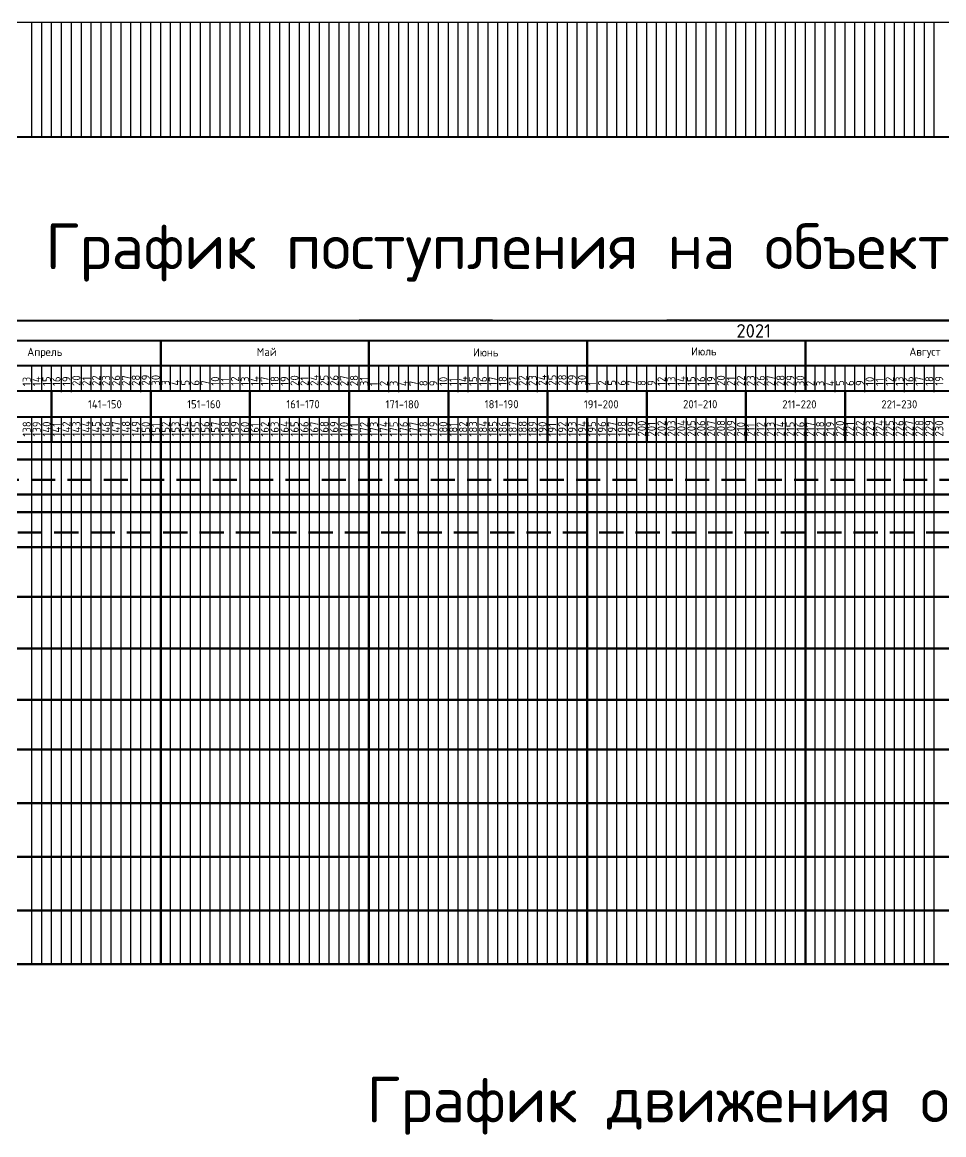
# Model space of a CAD drawing. Header units: millimetres. Extents: x -782 to 10910, y 3841 to 9763.
# Drawn here: x 3435.1 to 3555.9, y 8183.2 to 8329 of the extents above; entities that cross this region are included whole.
import ezdxf

# ---------------------------------------------------------------- set-up
doc = ezdxf.new("R2010")
doc.units = ezdxf.units.MM
doc.linetypes.add('HIDDEN2', pattern=[4.7625, 3.175, -1.5875])
doc.layers.add('05', color=7, linetype='Continuous', lineweight=50)
doc.layers.add('A0-08', color=101, linetype='Continuous')
doc.styles.add('GOST-2.304_Type-B', font='GOST_Common.ttf')
doc.styles.get("Standard").update_dxf_attribs({"font": 'isocpeur.ttf'})

msp = doc.modelspace()

# ---------------------------------------------------------------- linework, layer by layer
at = {"lineweight": -3}
for p, q in [((3392.181601, 8329.049791), (3692.481601, 8329.049791)), ((3476.681287, 8280.738216), (3476.682067, 8284.057884)), ((3476.681287, 8280.738216), (3476.682067, 8284.057884)), ((3479.281224, 8280.717208), (3479.281161, 8284.043735)), ((3488.381161, 8280.734938), (3488.381098, 8284.061465)), ((3497.481098, 8280.73511), (3497.481035, 8284.061637)), ((3500.081098, 8280.73511), (3500.081878, 8284.054779)), ((3506.581035, 8280.75284), (3506.580972, 8284.079367)), ((3509.181035, 8280.75284), (3509.181815, 8284.072509)), ((3515.680972, 8280.77057), (3515.680909, 8284.097097)), ((3518.280972, 8280.753013), (3518.281753, 8284.072681)), ((3524.780909, 8280.770743), (3524.780846, 8284.09727)), ((3527.380909, 8280.770743), (3527.381689, 8284.090411)), ((3528.680909, 8280.739972), (3528.681689, 8284.059641)), ((3533.880846, 8280.788473), (3533.880783, 8284.115)), ((3436.381539, 8280.646115), (3436.382319, 8283.965784)), ((3442.881476, 8280.663845), (3442.881412, 8283.990372)), ((3445.481476, 8280.663845), (3445.482256, 8283.983514)), ((3449.381476, 8280.676886), (3449.382256, 8283.996555)), ((3451.981412, 8280.681575), (3451.981349, 8284.008102)), ((3454.581412, 8280.681575), (3454.582193, 8284.001244)), ((3461.081349, 8280.699305), (3461.081286, 8284.025832)), ((3462.38135, 8280.712519), (3462.38213, 8284.032187)), ((3463.68135, 8280.681748), (3463.68213, 8284.001417)), ((3470.181287, 8280.699478), (3470.181224, 8284.026005)), ((3472.781287, 8280.699478), (3472.782067, 8284.019147)), ((3475.381287, 8280.68192), (3475.382067, 8284.001589)), ((3479.281287, 8280.645943), (3479.282067, 8283.965612)), ((3479.281287, 8280.645943), (3479.282067, 8283.965612)), ((3481.881224, 8280.717208), (3481.882004, 8284.036876)), ((3485.781224, 8280.663673), (3485.781161, 8283.9902)), ((3485.781224, 8280.663673), (3485.781161, 8283.9902)), ((3488.381224, 8280.646115), (3488.382004, 8283.965784)), ((3488.381224, 8280.646115), (3488.382004, 8283.965784)), ((3490.981161, 8280.71738), (3490.981941, 8284.037049)), ((3494.881161, 8280.663845), (3494.881098, 8283.990372)), ((3494.881161, 8280.663845), (3494.881098, 8283.990372)), ((3497.481161, 8280.663845), (3497.481941, 8283.983514)), ((3497.481161, 8280.663845), (3497.481941, 8283.983514)), ((3501.381161, 8280.676886), (3501.381942, 8283.996555)), ((3501.381161, 8280.676886), (3501.381942, 8283.996555)), ((3503.981098, 8280.681575), (3503.981035, 8284.008102)), ((3503.981098, 8280.681575), (3503.981035, 8284.008102)), ((3506.581098, 8280.681575), (3506.581878, 8284.001244)), ((3506.581098, 8280.681575), (3506.581878, 8284.001244)), ((3513.081035, 8280.699305), (3513.080972, 8284.025832)), ((3513.081035, 8280.699305), (3513.080972, 8284.025832)), ((3514.381035, 8280.712519), (3514.381816, 8284.032187)), ((3514.381035, 8280.712519), (3514.381816, 8284.032187)), ((3515.681035, 8280.681748), (3515.681816, 8284.001417)), ((3515.681035, 8280.681748), (3515.681816, 8284.001417)), ((3522.180972, 8280.699478), (3522.180909, 8284.026005)), ((3522.180972, 8280.699478), (3522.180909, 8284.026005)), ((3524.780972, 8280.699478), (3524.781753, 8284.019147)), ((3524.780972, 8280.699478), (3524.781753, 8284.019147)), ((3527.380972, 8280.68192), (3527.381753, 8284.001589)), ((3527.380972, 8280.68192), (3527.381753, 8284.001589)), ((3531.280909, 8280.647699), (3531.281689, 8283.967368)), ((3536.480849, 8280.648013), (3536.481629, 8283.967682)), ((3537.780846, 8280.665429), (3537.780783, 8283.991956)), ((3540.380846, 8280.647872), (3540.381627, 8283.967541)), ((3542.980786, 8280.665743), (3542.980722, 8283.99227)), ((3545.580786, 8280.648186), (3545.581566, 8283.967854)), ((3546.880783, 8280.665602), (3546.88072, 8283.992129)), ((3549.480783, 8280.665602), (3549.481564, 8283.985271)), ((3552.080723, 8280.665916), (3552.08066, 8283.992442)), ((3553.380784, 8280.678643), (3553.381564, 8283.998311)), ((3554.680723, 8280.665916), (3554.681503, 8283.985584))]:
    msp.add_line(p, q, dxfattribs=at)
at = {"lineweight": 25}
for p, q in [((3436.381601, 8314.049791), (3436.381601, 8329.049791)), ((3437.681601, 8314.049791), (3437.681601, 8329.049791)), ((3438.981601, 8314.049791), (3438.981601, 8329.049791)), ((3440.281601, 8314.049791), (3440.281601, 8329.049791)), ((3441.581601, 8314.049791), (3441.581601, 8329.049791)), ((3442.881601, 8314.049791), (3442.881601, 8329.049791)), ((3444.181601, 8314.049791), (3444.181601, 8329.049791)), ((3445.481601, 8314.049791), (3445.481601, 8329.049791)), ((3446.781601, 8314.049791), (3446.781601, 8329.049791)), ((3448.081601, 8314.049791), (3448.081601, 8329.049791)), ((3449.381601, 8314.049791), (3449.381601, 8329.049791)), ((3450.681601, 8314.049791), (3450.681601, 8329.049791)), ((3451.981601, 8314.049791), (3451.981601, 8329.049791)), ((3453.281601, 8314.049791), (3453.281601, 8329.049791)), ((3454.581601, 8314.049791), (3454.581601, 8329.049791)), ((3455.881601, 8314.049791), (3455.881601, 8329.049791)), ((3457.181601, 8314.049791), (3457.181601, 8329.049791)), ((3458.481601, 8314.049791), (3458.481601, 8329.049791)), ((3459.781601, 8314.049791), (3459.781601, 8329.049791)), ((3461.081601, 8314.049791), (3461.081601, 8329.049791)), ((3462.381601, 8314.049791), (3462.381601, 8329.049791)), ((3463.681601, 8314.049791), (3463.681601, 8329.049791)), ((3464.981601, 8314.049791), (3464.981601, 8329.049791)), ((3466.281601, 8314.049791), (3466.281601, 8329.049791)), ((3467.581601, 8314.049791), (3467.581601, 8329.049791)), ((3468.881601, 8314.049791), (3468.881601, 8329.049791)), ((3470.181601, 8314.049791), (3470.181601, 8329.049791)), ((3471.481601, 8314.049791), (3471.481601, 8329.049791)), ((3472.781601, 8314.049791), (3472.781601, 8329.049791)), ((3474.081601, 8314.049791), (3474.081601, 8329.049791)), ((3475.381601, 8314.049791), (3475.381601, 8329.049791)), ((3476.681601, 8314.049791), (3476.681601, 8329.049791)), ((3477.981601, 8314.049791), (3477.981601, 8329.049791)), ((3479.281601, 8314.049791), (3479.281601, 8329.049791)), ((3480.581601, 8314.049791), (3480.581601, 8329.049791)), ((3481.881601, 8314.049791), (3481.881601, 8329.049791)), ((3483.181601, 8314.049791), (3483.181601, 8329.049791)), ((3484.481601, 8314.049791), (3484.481601, 8329.049791)), ((3485.781601, 8314.049791), (3485.781601, 8329.049791)), ((3487.081601, 8314.049791), (3487.081601, 8329.049791)), ((3488.381601, 8314.049791), (3488.381601, 8329.049791)), ((3489.681601, 8314.049791), (3489.681601, 8329.049791)), ((3490.981601, 8314.049791), (3490.981601, 8329.049791)), ((3492.281601, 8314.049791), (3492.281601, 8329.049791)), ((3493.581601, 8314.049791), (3493.581601, 8329.049791)), ((3494.881601, 8314.049791), (3494.881601, 8329.049791)), ((3496.181601, 8314.049791), (3496.181601, 8329.049791)), ((3497.481601, 8314.049791), (3497.481601, 8329.049791)), ((3498.781601, 8314.049791), (3498.781601, 8329.049791)), ((3500.081601, 8314.049791), (3500.081601, 8329.049791)), ((3501.381601, 8314.049791), (3501.381601, 8329.049791)), ((3502.681601, 8314.049791), (3502.681601, 8329.049791)), ((3503.981601, 8314.049791), (3503.981601, 8329.049791)), ((3505.281601, 8314.049791), (3505.281601, 8329.049791)), ((3506.581601, 8314.049791), (3506.581601, 8329.049791)), ((3507.881601, 8314.049791), (3507.881601, 8329.049791)), ((3509.181601, 8314.049791), (3509.181601, 8329.049791)), ((3510.481601, 8314.049791), (3510.481601, 8329.049791)), ((3511.781601, 8314.049791), (3511.781601, 8329.049791)), ((3513.081601, 8314.049791), (3513.081601, 8329.049791)), ((3514.381601, 8314.049791), (3514.381601, 8329.049791)), ((3515.681601, 8314.049791), (3515.681601, 8329.049791)), ((3516.981601, 8314.049791), (3516.981601, 8329.049791)), ((3518.281601, 8314.049791), (3518.281601, 8329.049791)), ((3519.581601, 8314.049791), (3519.581601, 8329.049791)), ((3520.881601, 8314.049791), (3520.881601, 8329.049791)), ((3522.181601, 8314.049791), (3522.181601, 8329.049791)), ((3523.481601, 8314.049791), (3523.481601, 8329.049791)), ((3524.781601, 8314.049791), (3524.781601, 8329.049791)), ((3526.081601, 8314.049791), (3526.081601, 8329.049791)), ((3527.381601, 8314.049791), (3527.381601, 8329.049791)), ((3528.681601, 8314.049791), (3528.681601, 8329.049791)), ((3529.981601, 8314.049791), (3529.981601, 8329.049791)), ((3531.281601, 8314.049791), (3531.281601, 8329.049791)), ((3532.581601, 8314.049791), (3532.581601, 8329.049791)), ((3533.881601, 8314.049791), (3533.881601, 8329.049791)), ((3535.181601, 8314.049791), (3535.181601, 8329.049791)), ((3536.481601, 8314.049791), (3536.481601, 8329.049791)), ((3537.781601, 8314.049791), (3537.781601, 8329.049791)), ((3539.081601, 8314.049791), (3539.081601, 8329.049791)), ((3540.381601, 8314.049791), (3540.381601, 8329.049791)), ((3541.681601, 8314.049791), (3541.681601, 8329.049791)), ((3542.981601, 8314.049791), (3542.981601, 8329.049791)), ((3544.281601, 8314.049791), (3544.281601, 8329.049791)), ((3545.581601, 8314.049791), (3545.581601, 8329.049791)), ((3546.881601, 8314.049791), (3546.881601, 8329.049791)), ((3548.181601, 8314.049791), (3548.181601, 8329.049791)), ((3549.481601, 8314.049791), (3549.481601, 8329.049791)), ((3550.781601, 8314.049791), (3550.781601, 8329.049791)), ((3552.081601, 8314.049791), (3552.081601, 8329.049791)), ((3553.381601, 8314.049791), (3553.381601, 8329.049791)), ((3554.681601, 8314.049791), (3554.681601, 8329.049791)), ((3507.881035, 8280.72207), (3507.881035, 8284.046252)), ((3510.481035, 8280.72207), (3510.481035, 8284.046252)), ((3511.781035, 8280.72207), (3511.781035, 8284.046252)), ((3516.980972, 8280.722242), (3516.980972, 8284.046424)), ((3519.580972, 8280.722242), (3519.580972, 8284.046424)), ((3520.880972, 8280.722242), (3520.880972, 8284.046424)), ((3526.080909, 8280.739972), (3526.080909, 8284.064154)), ((3528.680909, 8280.739972), (3528.680909, 8284.064154)), ((3529.980909, 8280.739972), (3529.980909, 8284.064154)), ((3437.681539, 8280.615345), (3437.681539, 8283.939527)), ((3438.981539, 8280.615345), (3438.981539, 8283.939527)), ((3440.281539, 8280.584574), (3440.281539, 8283.908756)), ((3441.581539, 8280.553803), (3441.581539, 8283.877986)), ((3444.181476, 8280.633075), (3444.181476, 8283.957257)), ((3446.781476, 8280.633075), (3446.781476, 8283.957257)), ((3448.081476, 8280.633075), (3448.081476, 8283.957257)), ((3449.381476, 8280.602304), (3449.381476, 8283.926486)), ((3450.681476, 8280.571533), (3450.681476, 8283.895716)), ((3453.281412, 8280.650805), (3453.281412, 8283.974987)), ((3455.881412, 8280.650805), (3455.881412, 8283.974987)), ((3457.181412, 8280.650805), (3457.181412, 8283.974987)), ((3458.481412, 8280.620034), (3458.481412, 8283.944216)), ((3459.781412, 8280.589263), (3459.781412, 8283.913446)), ((3462.38135, 8280.650977), (3462.38135, 8283.975159)), ((3464.98135, 8280.650977), (3464.98135, 8283.975159)), ((3466.28135, 8280.650977), (3466.28135, 8283.975159)), ((3467.58135, 8280.620207), (3467.58135, 8283.944389)), ((3468.88135, 8280.589436), (3468.88135, 8283.913618)), ((3471.481287, 8280.668707), (3471.481287, 8283.992889)), ((3474.081287, 8280.668707), (3474.081287, 8283.992889)), ((3475.381287, 8280.707445), (3475.381287, 8284.031627)), ((3475.381287, 8280.707445), (3475.381287, 8284.031627)), ((3475.381287, 8280.668707), (3475.381287, 8283.992889)), ((3476.681287, 8280.637937), (3476.681287, 8283.962119)), ((3477.981287, 8280.615172), (3477.981287, 8283.939354)), ((3477.981287, 8280.615172), (3477.981287, 8283.939354)), ((3477.981287, 8280.607166), (3477.981287, 8283.931348)), ((3480.581224, 8280.686437), (3480.581224, 8284.010619)), ((3480.581287, 8280.615172), (3480.581287, 8283.939354)), ((3480.581287, 8280.615172), (3480.581287, 8283.939354)), ((3481.881287, 8280.615172), (3481.881287, 8283.939354)), ((3481.881287, 8280.615172), (3481.881287, 8283.939354)), ((3483.181224, 8280.686437), (3483.181224, 8284.010619)), ((3483.181287, 8280.584402), (3483.181287, 8283.908584)), ((3483.181287, 8280.584402), (3483.181287, 8283.908584)), ((3484.481224, 8280.686437), (3484.481224, 8284.010619)), ((3484.481287, 8280.553631), (3484.481287, 8283.877813)), ((3484.481287, 8280.553631), (3484.481287, 8283.877813)), ((3485.781224, 8280.655666), (3485.781224, 8283.979849)), ((3487.081224, 8280.624896), (3487.081224, 8283.949078)), ((3487.081224, 8280.615345), (3487.081224, 8283.939527)), ((3487.081224, 8280.615345), (3487.081224, 8283.939527)), ((3489.681161, 8280.68661), (3489.681161, 8284.010792)), ((3489.681224, 8280.615345), (3489.681224, 8283.939527)), ((3489.681224, 8280.615345), (3489.681224, 8283.939527)), ((3490.981224, 8280.615345), (3490.981224, 8283.939527)), ((3490.981224, 8280.615345), (3490.981224, 8283.939527)), ((3492.281161, 8280.68661), (3492.281161, 8284.010792)), ((3492.281224, 8280.584574), (3492.281224, 8283.908756)), ((3492.281224, 8280.584574), (3492.281224, 8283.908756)), ((3493.581161, 8280.68661), (3493.581161, 8284.010792)), ((3493.581224, 8280.553803), (3493.581224, 8283.877986)), ((3493.581224, 8280.553803), (3493.581224, 8283.877986)), ((3494.881161, 8280.655839), (3494.881161, 8283.980021)), ((3496.181161, 8280.633075), (3496.181161, 8283.957257)), ((3496.181161, 8280.633075), (3496.181161, 8283.957257)), ((3496.181161, 8280.625068), (3496.181161, 8283.949251)), ((3498.781098, 8280.70434), (3498.781098, 8284.028522)), ((3498.781161, 8280.633075), (3498.781161, 8283.957257)), ((3498.781161, 8280.633075), (3498.781161, 8283.957257)), ((3500.081161, 8280.633075), (3500.081161, 8283.957257)), ((3500.081161, 8280.633075), (3500.081161, 8283.957257)), ((3501.381098, 8280.70434), (3501.381098, 8284.028522)), ((3501.381161, 8280.602304), (3501.381161, 8283.926486)), ((3501.381161, 8280.602304), (3501.381161, 8283.926486)), ((3502.681098, 8280.70434), (3502.681098, 8284.028522)), ((3502.681161, 8280.571533), (3502.681161, 8283.895716)), ((3502.681161, 8280.571533), (3502.681161, 8283.895716)), ((3503.981098, 8280.673569), (3503.981098, 8283.997751)), ((3505.281098, 8280.650805), (3505.281098, 8283.974987)), ((3505.281098, 8280.650805), (3505.281098, 8283.974987)), ((3505.281098, 8280.642798), (3505.281098, 8283.966981)), ((3507.881098, 8280.650805), (3507.881098, 8283.974987)), ((3507.881098, 8280.650805), (3507.881098, 8283.974987)), ((3509.181098, 8280.650805), (3509.181098, 8283.974987)), ((3509.181098, 8280.650805), (3509.181098, 8283.974987)), ((3510.481098, 8280.620034), (3510.481098, 8283.944216)), ((3510.481098, 8280.620034), (3510.481098, 8283.944216)), ((3511.781098, 8280.589263), (3511.781098, 8283.913446)), ((3511.781098, 8280.589263), (3511.781098, 8283.913446)), ((3513.081035, 8280.691299), (3513.081035, 8284.015481)), ((3514.381035, 8280.660528), (3514.381035, 8283.98471)), ((3514.381035, 8280.650977), (3514.381035, 8283.975159)), ((3514.381035, 8280.650977), (3514.381035, 8283.975159)), ((3516.981035, 8280.650977), (3516.981035, 8283.975159)), ((3516.981035, 8280.650977), (3516.981035, 8283.975159)), ((3518.281035, 8280.650977), (3518.281035, 8283.975159)), ((3518.281035, 8280.650977), (3518.281035, 8283.975159)), ((3519.581035, 8280.620207), (3519.581035, 8283.944389)), ((3519.581035, 8280.620207), (3519.581035, 8283.944389)), ((3520.881035, 8280.589436), (3520.881035, 8283.913618)), ((3520.881035, 8280.589436), (3520.881035, 8283.913618)), ((3522.180972, 8280.691471), (3522.180972, 8284.015654)), ((3523.480972, 8280.668707), (3523.480972, 8283.992889)), ((3523.480972, 8280.668707), (3523.480972, 8283.992889)), ((3523.480972, 8280.660701), (3523.480972, 8283.984883)), ((3526.080972, 8280.668707), (3526.080972, 8283.992889)), ((3526.080972, 8280.668707), (3526.080972, 8283.992889)), ((3527.380909, 8280.709201), (3527.380909, 8284.033384)), ((3527.380972, 8280.668707), (3527.380972, 8283.992889)), ((3527.380972, 8280.668707), (3527.380972, 8283.992889)), ((3528.680972, 8280.637937), (3528.680972, 8283.962119)), ((3528.680972, 8280.637937), (3528.680972, 8283.962119)), ((3529.980909, 8280.616929), (3529.980909, 8283.941111)), ((3531.280909, 8280.709201), (3531.280909, 8284.033384)), ((3532.580909, 8280.678431), (3532.580909, 8284.002613)), ((3532.580909, 8280.616929), (3532.580909, 8283.941111)), ((3533.880909, 8280.616929), (3533.880909, 8283.941111)), ((3535.180849, 8280.617242), (3535.180849, 8283.941425)), ((3535.180909, 8280.586158), (3535.180909, 8283.91034)), ((3536.480909, 8280.555387), (3536.480909, 8283.87957)), ((3537.780849, 8280.617242), (3537.780849, 8283.941425)), ((3539.080846, 8280.617101), (3539.080846, 8283.941283)), ((3539.080849, 8280.617242), (3539.080849, 8283.941425)), ((3540.380849, 8280.586472), (3540.380849, 8283.910654)), ((3541.680846, 8280.617101), (3541.680846, 8283.941283)), ((3541.680849, 8280.555701), (3541.680849, 8283.879883)), ((3542.980846, 8280.617101), (3542.980846, 8283.941283)), ((3544.280786, 8280.617415), (3544.280786, 8283.941597)), ((3544.280846, 8280.586331), (3544.280846, 8283.910513)), ((3545.580846, 8280.55556), (3545.580846, 8283.879742)), ((3546.880786, 8280.617415), (3546.880786, 8283.941597)), ((3548.180783, 8280.634831), (3548.180783, 8283.959013)), ((3548.180786, 8280.617415), (3548.180786, 8283.941597)), ((3549.480786, 8280.586644), (3549.480786, 8283.910827)), ((3550.780783, 8280.634831), (3550.780783, 8283.959013)), ((3550.780786, 8280.555874), (3550.780786, 8283.880056)), ((3552.080783, 8280.634831), (3552.080783, 8283.959013)), ((3553.380723, 8280.635145), (3553.380723, 8283.959327)), ((3553.380783, 8280.604061), (3553.380783, 8283.928243)), ((3554.680783, 8280.57329), (3554.680783, 8283.897472)), ((3436.381601, 8274.028349), (3436.381601, 8277.367917)), ((3436.381601, 8205.604857), (3436.381601, 8277.337146)), ((3437.681601, 8274.028349), (3437.681601, 8277.352531)), ((3437.681601, 8274.028349), (3437.681601, 8277.352531)), ((3437.681601, 8205.604862), (3437.681601, 8277.337146)), ((3438.981601, 8274.028349), (3438.981601, 8277.352531)), ((3438.981601, 8274.028349), (3438.981601, 8277.352531)), ((3438.981601, 8205.604867), (3438.981601, 8277.337146)), ((3440.281601, 8274.028349), (3440.281601, 8277.367917)), ((3440.281601, 8205.604872), (3440.281601, 8277.337146)), ((3441.581601, 8274.028349), (3441.581601, 8277.352531)), ((3441.581601, 8274.028349), (3441.581601, 8277.352531)), ((3441.581601, 8205.604877), (3441.581601, 8277.337146)), ((3442.881601, 8274.028349), (3442.881601, 8277.352531)), ((3442.881601, 8274.028349), (3442.881601, 8277.352531)), ((3442.881601, 8205.604881), (3442.881601, 8277.337146)), ((3444.181601, 8274.028349), (3444.181601, 8277.367917)), ((3444.181601, 8205.604886), (3444.181601, 8277.337146)), ((3445.481601, 8274.028349), (3445.481601, 8277.352531)), ((3445.481601, 8274.028349), (3445.481601, 8277.352531)), ((3445.481601, 8205.604891), (3445.481601, 8277.337146)), ((3446.781601, 8274.028349), (3446.781601, 8277.352531)), ((3446.781601, 8274.028349), (3446.781601, 8277.352531)), ((3446.781601, 8205.604896), (3446.781601, 8277.337146)), ((3448.081601, 8274.028349), (3448.081601, 8277.367917)), ((3448.081601, 8205.604901), (3448.081601, 8277.337146)), ((3449.381601, 8274.012964), (3449.381601, 8277.337146)), ((3449.381601, 8274.012964), (3449.381601, 8277.337146)), ((3449.381601, 8205.604906), (3449.381601, 8277.337146)), ((3450.681601, 8274.012964), (3450.681601, 8277.337146)), ((3450.681601, 8274.012964), (3450.681601, 8277.337146)), ((3450.681601, 8205.60491), (3450.681601, 8277.337146)), ((3451.981601, 8274.012964), (3451.981601, 8277.352531)), ((3451.981601, 8205.604915), (3451.981601, 8277.337146)), ((3453.281601, 8274.028349), (3453.281601, 8277.352531)), ((3453.281601, 8274.028349), (3453.281601, 8277.352531)), ((3453.281601, 8205.60492), (3453.281601, 8277.337146)), ((3454.581601, 8274.028349), (3454.581601, 8277.352531)), ((3454.581601, 8274.028349), (3454.581601, 8277.352531)), ((3454.581601, 8205.604925), (3454.581601, 8277.337146)), ((3455.881601, 8274.028349), (3455.881601, 8277.367917)), ((3455.881601, 8205.60493), (3455.881601, 8277.337146)), ((3457.181601, 8274.028349), (3457.181601, 8277.352531)), ((3457.181601, 8274.028349), (3457.181601, 8277.352531)), ((3457.181601, 8205.604934), (3457.181601, 8277.337146)), ((3458.481601, 8274.028349), (3458.481601, 8277.352531)), ((3458.481601, 8274.028349), (3458.481601, 8277.352531)), ((3458.481601, 8205.604939), (3458.481601, 8277.337146)), ((3459.781601, 8274.028349), (3459.781601, 8277.367917)), ((3459.781601, 8205.604944), (3459.781601, 8277.337146)), ((3461.081601, 8274.028349), (3461.081601, 8277.352531)), ((3461.081601, 8274.028349), (3461.081601, 8277.352531)), ((3461.081601, 8205.604949), (3461.081601, 8277.337146)), ((3462.381601, 8274.028349), (3462.381601, 8277.352531)), ((3462.381601, 8274.028349), (3462.381601, 8277.352531)), ((3462.381601, 8205.604954), (3462.381601, 8277.337146)), ((3463.681601, 8274.028349), (3463.681601, 8277.367917)), ((3463.681601, 8205.604959), (3463.681601, 8277.337146)), ((3464.981601, 8274.028349), (3464.981601, 8277.352531)), ((3464.981601, 8274.028349), (3464.981601, 8277.352531)), ((3464.981601, 8205.604963), (3464.981601, 8277.337146)), ((3466.281601, 8274.028349), (3466.281601, 8277.352531)), ((3466.281601, 8274.028349), (3466.281601, 8277.352531)), ((3466.281601, 8205.604968), (3466.281601, 8277.337146)), ((3467.581601, 8274.028349), (3467.581601, 8277.367917)), ((3467.581601, 8205.604973), (3467.581601, 8277.337146)), ((3468.881601, 8274.012964), (3468.881601, 8277.337146)), ((3468.881601, 8274.012964), (3468.881601, 8277.337146)), ((3468.881601, 8205.604978), (3468.881601, 8277.337146)), ((3470.181601, 8274.012964), (3470.181601, 8277.337146)), ((3470.181601, 8274.012964), (3470.181601, 8277.337146)), ((3470.181601, 8205.604983), (3470.181601, 8277.337146)), ((3471.481601, 8274.012964), (3471.481601, 8277.352531)), ((3471.481601, 8205.604987), (3471.481601, 8277.337146)), ((3472.781601, 8205.604992), (3472.781601, 8277.337146)), ((3472.781601, 8273.997579), (3472.781601, 8277.321761)), ((3472.781601, 8273.997579), (3472.781601, 8277.321761)), ((3474.081601, 8205.604997), (3474.081601, 8277.337146)), ((3474.081601, 8273.997579), (3474.081601, 8277.321761)), ((3474.081601, 8273.997579), (3474.081601, 8277.321761)), ((3475.381601, 8273.997579), (3475.381601, 8277.337146)), ((3475.381601, 8205.605002), (3475.381601, 8277.337146)), ((3476.681601, 8274.012964), (3476.681601, 8277.337146)), ((3476.681601, 8274.012964), (3476.681601, 8277.337146)), ((3476.681601, 8205.605007), (3476.681601, 8277.337146)), ((3477.981601, 8274.012964), (3477.981601, 8277.337146)), ((3477.981601, 8274.012964), (3477.981601, 8277.337146)), ((3477.981601, 8205.605011), (3477.981601, 8277.337146)), ((3479.281601, 8274.012964), (3479.281601, 8277.352531)), ((3479.281601, 8205.605016), (3479.281601, 8277.337146)), ((3480.581601, 8274.012964), (3480.581601, 8277.337146)), ((3480.581601, 8274.012964), (3480.581601, 8277.337146)), ((3480.581601, 8205.605021), (3480.581601, 8277.337146)), ((3481.881601, 8274.012964), (3481.881601, 8277.337146)), ((3481.881601, 8274.012964), (3481.881601, 8277.337146)), ((3481.881601, 8205.605026), (3481.881601, 8277.337146)), ((3483.181601, 8274.012964), (3483.181601, 8277.352531)), ((3483.181601, 8205.605031), (3483.181601, 8277.337146)), ((3484.481601, 8274.012964), (3484.481601, 8277.337146)), ((3484.481601, 8274.012964), (3484.481601, 8277.337146)), ((3484.481601, 8205.605036), (3484.481601, 8277.337146)), ((3485.781601, 8274.012964), (3485.781601, 8277.337146)), ((3485.781601, 8274.012964), (3485.781601, 8277.337146)), ((3485.781601, 8205.60504), (3485.781601, 8277.337146)), ((3487.081601, 8274.012964), (3487.081601, 8277.352531)), ((3487.081601, 8205.605045), (3487.081601, 8277.337146)), ((3488.381601, 8274.012964), (3488.381601, 8277.337146)), ((3488.381601, 8274.012964), (3488.381601, 8277.337146)), ((3488.381601, 8205.60505), (3488.381601, 8277.337146)), ((3489.681601, 8274.012964), (3489.681601, 8277.337146)), ((3489.681601, 8274.012964), (3489.681601, 8277.337146)), ((3489.681601, 8205.605055), (3489.681601, 8277.337146)), ((3490.981601, 8274.012964), (3490.981601, 8277.352531)), ((3490.981601, 8205.60506), (3490.981601, 8277.337146)), ((3492.281601, 8205.605064), (3492.281601, 8277.337146)), ((3492.281601, 8273.997579), (3492.281601, 8277.321761)), ((3492.281601, 8273.997579), (3492.281601, 8277.321761)), ((3493.581601, 8205.605069), (3493.581601, 8277.337146)), ((3493.581601, 8273.997579), (3493.581601, 8277.321761)), ((3493.581601, 8273.997579), (3493.581601, 8277.321761)), ((3494.881601, 8273.997579), (3494.881601, 8277.337146)), ((3494.881601, 8205.605074), (3494.881601, 8277.337146)), ((3496.181601, 8205.605079), (3496.181601, 8277.337146)), ((3496.181601, 8273.982193), (3496.181601, 8277.306375)), ((3496.181601, 8273.982193), (3496.181601, 8277.306375)), ((3497.481601, 8205.605084), (3497.481601, 8277.337146)), ((3497.481601, 8273.982193), (3497.481601, 8277.306375)), ((3497.481601, 8273.982193), (3497.481601, 8277.306375)), ((3498.781601, 8205.605089), (3498.781601, 8277.337146)), ((3498.781601, 8273.982193), (3498.781601, 8277.321761)), ((3500.081601, 8205.605093), (3500.081601, 8277.337146)), ((3500.081601, 8273.997579), (3500.081601, 8277.321761)), ((3500.081601, 8273.997579), (3500.081601, 8277.321761)), ((3501.381601, 8205.605098), (3501.381601, 8277.337146)), ((3501.381601, 8273.997579), (3501.381601, 8277.321761)), ((3501.381601, 8273.997579), (3501.381601, 8277.321761)), ((3502.681601, 8273.997579), (3502.681601, 8277.337146)), ((3502.681601, 8205.605103), (3502.681601, 8277.337146)), ((3503.981601, 8205.605108), (3503.981601, 8277.337146)), ((3503.981601, 8273.997579), (3503.981601, 8277.321761)), ((3503.981601, 8273.997579), (3503.981601, 8277.321761)), ((3505.281601, 8205.605113), (3505.281601, 8277.337146)), ((3505.281601, 8273.997579), (3505.281601, 8277.321761)), ((3505.281601, 8273.997579), (3505.281601, 8277.321761)), ((3506.581601, 8273.997579), (3506.581601, 8277.337146)), ((3506.581601, 8205.605117), (3506.581601, 8277.337146)), ((3507.881601, 8205.605122), (3507.881601, 8277.337146)), ((3507.881601, 8273.997579), (3507.881601, 8277.321761)), ((3507.881601, 8273.997579), (3507.881601, 8277.321761)), ((3509.181601, 8205.605127), (3509.181601, 8277.337146)), ((3509.181601, 8273.997579), (3509.181601, 8277.321761)), ((3509.181601, 8273.997579), (3509.181601, 8277.321761)), ((3510.481601, 8273.997579), (3510.481601, 8277.337146)), ((3510.481601, 8205.605132), (3510.481601, 8277.337146)), ((3511.781601, 8205.605137), (3511.781601, 8277.337146)), ((3511.781601, 8273.997579), (3511.781601, 8277.321761)), ((3511.781601, 8273.997579), (3511.781601, 8277.321761)), ((3513.081601, 8205.605142), (3513.081601, 8277.337146)), ((3513.081601, 8273.997579), (3513.081601, 8277.321761)), ((3513.081601, 8273.997579), (3513.081601, 8277.321761)), ((3514.381601, 8273.997579), (3514.381601, 8277.337146)), ((3514.381601, 8205.605146), (3514.381601, 8277.337146)), ((3515.681601, 8274.028349), (3515.681601, 8277.352531)), ((3515.681601, 8274.028349), (3515.681601, 8277.352531)), ((3515.681601, 8205.605151), (3515.681601, 8277.337146)), ((3516.981601, 8274.028349), (3516.981601, 8277.352531)), ((3516.981601, 8274.028349), (3516.981601, 8277.352531)), ((3516.981601, 8205.605156), (3516.981601, 8277.337146)), ((3518.281601, 8274.028349), (3518.281601, 8277.367917)), ((3518.281601, 8205.605161), (3518.281601, 8277.337146)), ((3519.581601, 8274.012964), (3519.581601, 8277.337146)), ((3519.581601, 8274.012964), (3519.581601, 8277.337146)), ((3519.581601, 8205.605166), (3519.581601, 8277.337146)), ((3520.881601, 8274.012964), (3520.881601, 8277.337146)), ((3520.881601, 8274.012964), (3520.881601, 8277.337146)), ((3520.881601, 8205.60517), (3520.881601, 8277.337146)), ((3522.181601, 8274.012964), (3522.181601, 8277.352531)), ((3522.181601, 8205.605175), (3522.181601, 8277.337146)), ((3523.481601, 8274.028349), (3523.481601, 8277.352531)), ((3523.481601, 8274.028349), (3523.481601, 8277.352531)), ((3523.481601, 8205.60518), (3523.481601, 8277.337146)), ((3524.781601, 8274.028349), (3524.781601, 8277.352531)), ((3524.781601, 8274.028349), (3524.781601, 8277.352531)), ((3524.781601, 8205.605185), (3524.781601, 8277.337146)), ((3526.081601, 8274.028349), (3526.081601, 8277.367917)), ((3526.081601, 8205.60519), (3526.081601, 8277.337146)), ((3527.381601, 8274.028349), (3527.381601, 8277.352531)), ((3527.381601, 8274.028349), (3527.381601, 8277.352531)), ((3527.381601, 8205.605195), (3527.381601, 8277.337146)), ((3528.681601, 8274.028349), (3528.681601, 8277.352531)), ((3528.681601, 8274.028349), (3528.681601, 8277.352531)), ((3528.681601, 8205.605199), (3528.681601, 8277.337146)), ((3529.981601, 8274.028349), (3529.981601, 8277.367917)), ((3529.981601, 8205.605204), (3529.981601, 8277.337146)), ((3531.281601, 8274.028349), (3531.281601, 8277.352531)), ((3531.281601, 8274.028349), (3531.281601, 8277.352531)), ((3531.281601, 8205.605209), (3531.281601, 8277.337146)), ((3532.581601, 8274.028349), (3532.581601, 8277.352531)), ((3532.581601, 8274.028349), (3532.581601, 8277.352531)), ((3532.581601, 8205.605214), (3532.581601, 8277.337146)), ((3533.881601, 8274.028349), (3533.881601, 8277.367917)), ((3533.881601, 8205.605219), (3533.881601, 8277.337146)), ((3535.181601, 8274.028349), (3535.181601, 8277.352531)), ((3535.181601, 8274.028349), (3535.181601, 8277.352531)), ((3535.181601, 8205.605223), (3535.181601, 8277.337146)), ((3536.481601, 8274.028349), (3536.481601, 8277.352531)), ((3536.481601, 8274.028349), (3536.481601, 8277.352531)), ((3536.481601, 8205.605228), (3536.481601, 8277.337146)), ((3537.781601, 8274.028349), (3537.781601, 8277.367917)), ((3537.781601, 8205.605233), (3537.781601, 8277.337146)), ((3539.081601, 8274.028349), (3539.081601, 8277.352531)), ((3539.081601, 8274.028349), (3539.081601, 8277.352531)), ((3539.081601, 8205.605238), (3539.081601, 8277.337146)), ((3540.381601, 8274.028349), (3540.381601, 8277.352531)), ((3540.381601, 8274.028349), (3540.381601, 8277.352531)), ((3540.381601, 8205.605243), (3540.381601, 8277.337146)), ((3541.681601, 8274.028349), (3541.681601, 8277.367917)), ((3541.681601, 8205.605248), (3541.681601, 8277.337146)), ((3542.981601, 8274.012964), (3542.981601, 8277.337146)), ((3542.981601, 8274.012964), (3542.981601, 8277.337146)), ((3542.981601, 8205.605252), (3542.981601, 8277.337146)), ((3544.281601, 8274.012964), (3544.281601, 8277.337146)), ((3544.281601, 8274.012964), (3544.281601, 8277.337146)), ((3544.281601, 8205.605257), (3544.281601, 8277.337146)), ((3545.581601, 8274.012964), (3545.581601, 8277.352531)), ((3545.581601, 8205.605262), (3545.581601, 8277.337146)), ((3546.881601, 8274.028349), (3546.881601, 8277.352531)), ((3546.881601, 8274.028349), (3546.881601, 8277.352531)), ((3546.881601, 8205.605267), (3546.881601, 8277.337146)), ((3548.181601, 8274.028349), (3548.181601, 8277.352531)), ((3548.181601, 8274.028349), (3548.181601, 8277.352531)), ((3548.181601, 8205.605272), (3548.181601, 8277.337146)), ((3549.481601, 8274.028349), (3549.481601, 8277.367917)), ((3549.481601, 8205.605276), (3549.481601, 8277.337146)), ((3550.781601, 8274.028349), (3550.781601, 8277.352531)), ((3550.781601, 8274.028349), (3550.781601, 8277.352531)), ((3550.781601, 8205.605281), (3550.781601, 8277.337146)), ((3552.081601, 8274.028349), (3552.081601, 8277.352531)), ((3552.081601, 8274.028349), (3552.081601, 8277.352531)), ((3552.081601, 8205.605286), (3552.081601, 8277.337146)), ((3553.381601, 8274.028349), (3553.381601, 8277.367917)), ((3553.381601, 8205.605291), (3553.381601, 8277.337146)), ((3554.681601, 8274.028349), (3554.681601, 8277.352531)), ((3554.681601, 8274.028349), (3554.681601, 8277.352531)), ((3554.681601, 8205.605296), (3554.681601, 8277.337146))]:
    msp.add_line(p, q, dxfattribs=at)
at = {"color": 0, "lineweight": 40, "ltscale": 0.01}
msp.add_line((3238.178816, 8314.049791), (3974.24584, 8314.049791), dxfattribs=at)
at = {"lineweight": 50}
for p, q in [((3453.281412, 8280.650805), (3453.281412, 8287.327425)), ((3480.581287, 8280.59959), (3480.581287, 8287.327425)), ((3509.181161, 8280.544939), (3509.181161, 8287.272774)), ((3537.781689, 8280.678093), (3537.781689, 8287.405928)), ((3438.981601, 8274.012964), (3438.981601, 8280.645943)), ((3451.981601, 8274.012964), (3451.981601, 8280.645943)), ((3464.981601, 8274.012964), (3464.981601, 8280.645943)), ((3477.981601, 8274.020657), (3477.981601, 8280.653636)), ((3490.981601, 8274.036042), (3490.981601, 8280.669021)), ((3503.981601, 8274.005271), (3503.981601, 8280.63825)), ((3516.981601, 8274.012964), (3516.981601, 8280.645943)), ((3529.981601, 8274.012964), (3529.981601, 8280.645943)), ((3542.981601, 8274.036042), (3542.981601, 8280.669021)), ((3453.28041, 8277.249735), (3453.281692, 8205.516883)), ((3480.580284, 8277.19852), (3480.581566, 8205.465668)), ((3509.180032, 8277.351771), (3509.181314, 8205.618918)), ((3537.779842, 8277.341952), (3537.781124, 8205.6091)), ((3329.781601, 8271.723665), (3671.681601, 8271.723665)), ((3207.263072, 8267.141568), (3997.981601, 8267.144808)), ((3329.78163, 8264.837386), (3671.68163, 8264.837386)), ((3207.263041, 8260.239402), (3997.981601, 8260.239402)), ((3207.263072, 8253.748564), (3997.981601, 8253.748564)), ((3207.263072, 8246.983507), (3997.981601, 8246.983507)), ((3207.263072, 8240.21845), (3997.981601, 8240.22138)), ((3207.263072, 8240.21845), (3997.981601, 8240.22138)), ((3207.263072, 8233.716445), (3997.981601, 8233.716445)), ((3207.263072, 8226.688336), (3997.981601, 8226.691275)), ((3207.263072, 8226.688336), (3997.981601, 8226.691275)), ((3207.263072, 8219.660227), (3997.981601, 8219.660227)), ((3207.263072, 8219.660227), (3997.981601, 8219.660227)), ((3207.263072, 8212.632118), (3997.981601, 8212.635048)), ((3207.263072, 8212.632118), (3997.981601, 8212.635048)), ((3207.263072, 8212.632118), (3997.981601, 8212.632118)), ((3207.26283, 8205.604008), (3997.981601, 8205.606947)), ((3207.26283, 8205.604008), (3997.981601, 8205.606947)), ((3207.26283, 8205.604008), (3997.981601, 8205.606947)), ((3207.26283, 8205.604008), (3997.981601, 8205.606947))]:
    msp.add_line(p, q, dxfattribs=at)
at = {"linetype": 'HIDDEN2', "lineweight": 50}
for p, q in [((3321.981601, 8269.053034), (3666.481601, 8269.053034)), ((3329.781601, 8262.166755), (3671.681601, 8262.166755))]:
    msp.add_line(p, q, dxfattribs=at)
at = {"layer": '05'}
msp.add_line((3479.278033, 8289.948506), (3496.766894, 8289.948506), dxfattribs=at)
at = {"layer": 'A0-08', "color": 0, "lineweight": 40}
for p, q in [((3256.981601, 8289.948506), (3997.981601, 8289.948506)), ((3256.981601, 8289.948506), (3997.981601, 8289.948506)), ((3281.548041, 8289.948506), (3997.981601, 8289.948506)), ((3310.466995, 8289.948506), (3997.981601, 8289.948506)), ((3548.807486, 8289.948506), (3519.615914, 8289.948506)), ((3997.981601, 8289.948506), (3548.807486, 8289.948506)), ((3256.981601, 8287.327425), (3997.981601, 8287.327425)), ((3256.983574, 8284.057884), (3997.983574, 8284.057884)), ((3256.982794, 8280.738216), (3997.982794, 8280.738216)), ((3256.981601, 8277.337146), (3997.981601, 8277.337146)), ((3351.264167, 8277.337146), (3997.981601, 8277.352531)), ((3256.981601, 8274.043735), (3997.981601, 8274.043735))]:
    msp.add_line(p, q, dxfattribs=at)
at = {"layer": 'A0-08', "color": 0, "lineweight": 25}
for p, q in [((3275.791299, 8274.043735), (3552.806852, 8274.043735)), ((3275.791299, 8274.028349), (3552.806852, 8274.028349)), ((3283.542234, 8274.043735), (3552.806852, 8274.043735)), ((3283.542234, 8274.028349), (3552.806852, 8274.028349)), ((3311.254281, 8274.043735), (3552.806852, 8274.043735)), ((3311.254281, 8274.043735), (3552.806852, 8274.043735)), ((3311.254281, 8274.028349), (3552.806852, 8274.028349)), ((3311.254281, 8274.028349), (3552.806852, 8274.028349)), ((3351.264167, 8274.043735), (3552.806852, 8274.043735)), ((3351.264167, 8274.028349), (3552.806852, 8274.028349)), ((3479.278033, 8274.043735), (3491.247841, 8274.043735)), ((3479.278033, 8274.028349), (3491.247841, 8274.028349))]:
    msp.add_line(p, q, dxfattribs=at)

# ---------------------------------------------------------------- texts
msp.add_text('2021', height=1.7683557).set_placement((3528.745848, 8287.714263))
at = {"lineweight": 35, "char_height": 6}
for s, insert, width, attachment_point in [('График поступления на объект и расхода строительных конструкций,материалов и оборудованя', (3438.170849, 8302.688369), 437.78970847, 1), ('График движения основных строительных машин и механизмов', (3603.319776, 8187.044202), 299.26791316, 5)]:
    msp.add_mtext(s, dxfattribs=dict(at, insert=insert, width=width, attachment_point=attachment_point))
at = {"layer": 'A0-08', "color": 0, "lineweight": 25, "style": 'GOST-2.304_Type-B'}
for s, p in [('Апрель', (3435.788176, 8285.308488)), ('Май', (3465.86067, 8285.30515)), ('Июнь', (3494.213433, 8285.236455)), ('Июль', (3522.813962, 8285.369609)), ('Август', (3551.413836, 8285.339111)), ('141-150', (3443.746272, 8278.451638)), ('151-160', (3456.746272, 8278.451638)), ('161-170', (3469.746272, 8278.451638)), ('171-180', (3482.746272, 8278.436253)), ('181-190', (3495.746272, 8278.451638)), ('191-200', (3508.746272, 8278.436253)), ('201-210', (3521.746272, 8278.451638)), ('211-220', (3534.746272, 8278.42856)), ('221-230', (3547.746272, 8278.436253))]:
    msp.add_text(s, height=1.0687328, dxfattribs=at).set_placement(p)
for s, height, p in [('14', 1.0687328, (3437.554844, 8281.350625)), ('20', 1.0687328, (3442.754782, 8281.381396)), ('22', 1.0687328, (3445.354782, 8281.381396)), ('23', 1.0687328, (3446.654782, 8281.381396)), ('26', 1.0687328, (3447.954782, 8281.381396)), ('27', 1.0687328, (3449.254782, 8281.381396)), ('28', 1.0687328, (3450.554782, 8281.381396)), ('29', 1.0687328, (3451.854655, 8281.417028)), ('30', 1.0687328, (3453.154655, 8281.417028)), ('14', 1.0687328, (3466.154593, 8281.38643)), ('20', 1.0687328, (3471.354593, 8281.38643)), ('24', 1.0687328, (3473.954593, 8281.38643)), ('25', 1.0687328, (3475.254593, 8281.38643)), ('26', 1.0687328, (3476.554593, 8281.38643)), ('27', 1.0687328, (3477.85453, 8281.350625)), ('28', 1.0687328, (3479.15453, 8281.350625)), ('14', 1.0687328, (3493.454467, 8281.381396)), ('22', 1.0687328, (3501.254467, 8281.381396)), ('23', 1.0687328, (3502.554467, 8281.381396)), ('24', 1.0687328, (3503.854341, 8281.417028)), ('25', 1.0687328, (3505.154341, 8281.417028)), ('28', 1.0687328, (3506.454341, 8281.417028)), ('29', 1.0687328, (3507.754341, 8281.417028)), ('30', 1.0687328, (3509.054341, 8281.417028)), ('14', 1.0687328, (3522.054278, 8281.38643)), ('20', 1.0687328, (3527.254278, 8281.38643)), ('22', 1.0687328, (3529.854152, 8281.352381)), ('23', 1.0687328, (3531.154152, 8281.352381)), ('26', 1.0687328, (3532.454152, 8281.352381)), ('27', 1.0687328, (3533.754152, 8281.352381)), ('28', 1.0687328, (3535.054152, 8281.352381)), ('29', 1.0687328, (3536.354152, 8281.352381)), ('30', 1.0687328, (3537.654152, 8281.352381)), ('13', 1.0687328, (3436.254844, 8281.350625)), ('15', 1.0687328, (3438.854782, 8281.381396)), ('16', 1.0687328, (3440.154782, 8281.381396)), ('19', 1.0687328, (3441.454782, 8281.381396)), ('21', 1.0687328, (3444.054782, 8281.381396)), ('3', 1.068733, (3454.454655, 8281.417028)), ('4', 1.068733, (3455.754655, 8281.417028)), ('5', 1.068733, (3457.054655, 8281.417028)), ('6', 1.068733, (3458.354655, 8281.417028)), ('7', 1.068733, (3459.654655, 8281.417028)), ('10', 1.0687328, (3460.954655, 8281.417028)), ('11', 1.0687328, (3462.254655, 8281.417028)), ('12', 1.0687328, (3463.554655, 8281.417028)), ('13', 1.0687328, (3464.854593, 8281.38643)), ('17', 1.0687328, (3467.454593, 8281.38643)), ('18', 1.0687328, (3468.754593, 8281.38643)), ('19', 1.0687328, (3470.054593, 8281.38643)), ('21', 1.0687328, (3472.654593, 8281.38643)), ('31', 1.0687328, (3480.45453, 8281.350625)), ('1', 1.068733, (3481.75453, 8281.350625)), ('2', 1.068733, (3483.05453, 8281.350625)), ('3', 1.068733, (3484.35453, 8281.350625)), ('4', 1.068733, (3485.65453, 8281.350625)), ('7', 1.068733, (3486.95453, 8281.350625)), ('8', 1.068733, (3488.25453, 8281.350625)), ('9', 1.068733, (3489.55453, 8281.350625)), ('10', 1.0687328, (3490.854467, 8281.381396)), ('11', 1.0687328, (3492.154467, 8281.381396)), ('15', 1.0687328, (3494.754467, 8281.381396)), ('16', 1.0687328, (3496.054467, 8281.381396)), ('17', 1.0687328, (3497.354467, 8281.381396)), ('18', 1.0687328, (3498.654467, 8281.381396)), ('21', 1.0687328, (3499.954467, 8281.381396)), ('1', 1.068733, (3510.354341, 8281.417028)), ('2', 1.068733, (3511.654341, 8281.417028)), ('5', 1.068733, (3512.954341, 8281.417028)), ('6', 1.068733, (3514.254341, 8281.417028)), ('7', 1.068733, (3515.554341, 8281.417028)), ('8', 1.068733, (3516.854278, 8281.38643)), ('9', 1.068733, (3518.154278, 8281.38643)), ('12', 1.0687328, (3519.454278, 8281.38643)), ('13', 1.0687328, (3520.754278, 8281.38643)), ('15', 1.0687328, (3523.354278, 8281.38643)), ('16', 1.0687328, (3524.654278, 8281.38643)), ('19', 1.0687328, (3525.954278, 8281.38643)), ('21', 1.0687328, (3528.554278, 8281.38643)), ('2', 1.068733, (3538.954152, 8281.352381)), ('3', 1.068733, (3540.254152, 8281.352381)), ('4', 1.068733, (3541.554152, 8281.352381)), ('5', 1.068733, (3542.854089, 8281.383152)), ('6', 1.068733, (3544.154089, 8281.383152)), ('9', 1.068733, (3545.454089, 8281.383152)), ('10', 1.0687328, (3546.754089, 8281.383152)), ('11', 1.0687328, (3548.054089, 8281.383152)), ('12', 1.0687328, (3549.354089, 8281.383152)), ('13', 1.0687328, (3550.654089, 8281.383152)), ('16', 1.0687328, (3551.954089, 8281.383152)), ('17', 1.0687328, (3553.254089, 8281.383152)), ('18', 1.0687328, (3554.554089, 8281.383152)), ('19', 1.0687328, (3555.853963, 8281.418784)), ('144', 1.0687328, (3444.054844, 8274.748416)), ('184', 1.0687328, (3496.054844, 8274.748416)), ('200', 1.0687328, (3516.854844, 8274.748416)), ('202', 1.0687328, (3519.454844, 8274.748416)), ('203', 1.0687328, (3520.754844, 8274.748416)), ('204', 1.0687328, (3522.054844, 8274.748416)), ('205', 1.0687328, (3523.354844, 8274.748416)), ('206', 1.0687328, (3524.654844, 8274.748416)), ('207', 1.0687328, (3525.954844, 8274.748416)), ('208', 1.0687328, (3527.254844, 8274.748416)), ('209', 1.0687328, (3528.554844, 8274.748416)), ('220', 1.0687328, (3542.854844, 8274.748416)), ('222', 1.0687328, (3545.454844, 8274.748416)), ('223', 1.0687328, (3546.754844, 8274.748416)), ('224', 1.0687328, (3548.054844, 8274.748416)), ('225', 1.0687328, (3549.354844, 8274.748416)), ('226', 1.0687328, (3550.654844, 8274.748416)), ('227', 1.0687328, (3551.954844, 8274.748416)), ('228', 1.0687328, (3553.254844, 8274.748416)), ('229', 1.0687328, (3554.554844, 8274.748416)), ('230', 1.0687328, (3555.854844, 8274.748416)), ('138', 1.0687328, (3436.254844, 8274.748416)), ('139', 1.0687328, (3437.554844, 8274.748416)), ('140', 1.0687328, (3438.854844, 8274.748416)), ('141', 1.0687328, (3440.154844, 8274.748416)), ('142', 1.0687328, (3441.454844, 8274.748416)), ('143', 1.0687328, (3442.754844, 8274.748416)), ('145', 1.0687328, (3445.354844, 8274.748416)), ('146', 1.0687328, (3446.654844, 8274.748416)), ('147', 1.0687328, (3447.954844, 8274.748416)), ('148', 1.0687328, (3449.254844, 8274.748416)), ('149', 1.0687328, (3450.554844, 8274.748416)), ('150', 1.0687328, (3451.854844, 8274.748416)), ('151', 1.0687328, (3453.154844, 8274.748416)), ('152', 1.0687328, (3454.454844, 8274.748416)), ('153', 1.0687328, (3455.754844, 8274.748416)), ('154', 1.0687328, (3457.054844, 8274.748416)), ('155', 1.0687328, (3458.354844, 8274.748416)), ('156', 1.0687328, (3459.654844, 8274.748416)), ('157', 1.0687328, (3460.954844, 8274.748416)), ('158', 1.0687328, (3462.254844, 8274.748416)), ('159', 1.0687328, (3463.554844, 8274.748416)), ('160', 1.0687328, (3464.854844, 8274.748416)), ('161', 1.0687328, (3466.154844, 8274.748416)), ('162', 1.0687328, (3467.454844, 8274.748416)), ('163', 1.0687328, (3468.754844, 8274.748416)), ('164', 1.0687328, (3470.054844, 8274.748416)), ('165', 1.0687328, (3471.354844, 8274.748416)), ('166', 1.0687328, (3472.654844, 8274.748416)), ('167', 1.0687328, (3473.954844, 8274.748416)), ('168', 1.0687328, (3475.254844, 8274.748416)), ('169', 1.0687328, (3476.554844, 8274.748416)), ('170', 1.0687328, (3477.854844, 8274.748416)), ('171', 1.0687328, (3479.154844, 8274.748416)), ('172', 1.0687328, (3480.454844, 8274.748416)), ('173', 1.0687328, (3481.754844, 8274.748416)), ('174', 1.0687328, (3483.054844, 8274.748416)), ('175', 1.0687328, (3484.354844, 8274.748416)), ('176', 1.0687328, (3485.654844, 8274.748416)), ('177', 1.0687328, (3486.954844, 8274.748416)), ('178', 1.0687328, (3488.254844, 8274.748416)), ('179', 1.0687328, (3489.554844, 8274.748416)), ('180', 1.0687328, (3490.854844, 8274.748416)), ('181', 1.0687328, (3492.154844, 8274.748416)), ('182', 1.0687328, (3493.454844, 8274.748416)), ('183', 1.0687328, (3494.754844, 8274.748416)), ('185', 1.0687328, (3497.354844, 8274.748416)), ('186', 1.0687328, (3498.654844, 8274.748416)), ('187', 1.0687328, (3499.954844, 8274.748416)), ('188', 1.0687328, (3501.254844, 8274.748416)), ('189', 1.0687328, (3502.554844, 8274.748416)), ('190', 1.0687328, (3503.854844, 8274.748416)), ('191', 1.0687328, (3505.154844, 8274.748416)), ('192', 1.0687328, (3506.454844, 8274.748416)), ('193', 1.0687328, (3507.754844, 8274.748416)), ('194', 1.0687328, (3509.054844, 8274.748416)), ('195', 1.0687328, (3510.354844, 8274.748416)), ('196', 1.0687328, (3511.654844, 8274.748416)), ('197', 1.0687328, (3512.954844, 8274.748416)), ('198', 1.0687328, (3514.254844, 8274.748416)), ('199', 1.0687328, (3515.554844, 8274.748416)), ('201', 1.0687328, (3518.154844, 8274.748416)), ('210', 1.0687328, (3529.854844, 8274.748416)), ('211', 1.0687328, (3531.154844, 8274.748416)), ('212', 1.0687328, (3532.454844, 8274.748416)), ('213', 1.0687328, (3533.754844, 8274.748416)), ('214', 1.0687328, (3535.054844, 8274.748416)), ('215', 1.0687328, (3536.354844, 8274.748416)), ('216', 1.0687328, (3537.654844, 8274.748416)), ('217', 1.0687328, (3538.954844, 8274.748416)), ('218', 1.0687328, (3540.254844, 8274.748416)), ('219', 1.0687328, (3541.554844, 8274.748416)), ('221', 1.0687328, (3544.154844, 8274.748416))]:
    msp.add_text(s, height=height, rotation=90, dxfattribs=at).set_placement(p)

doc.saveas('drawing.dxf')
